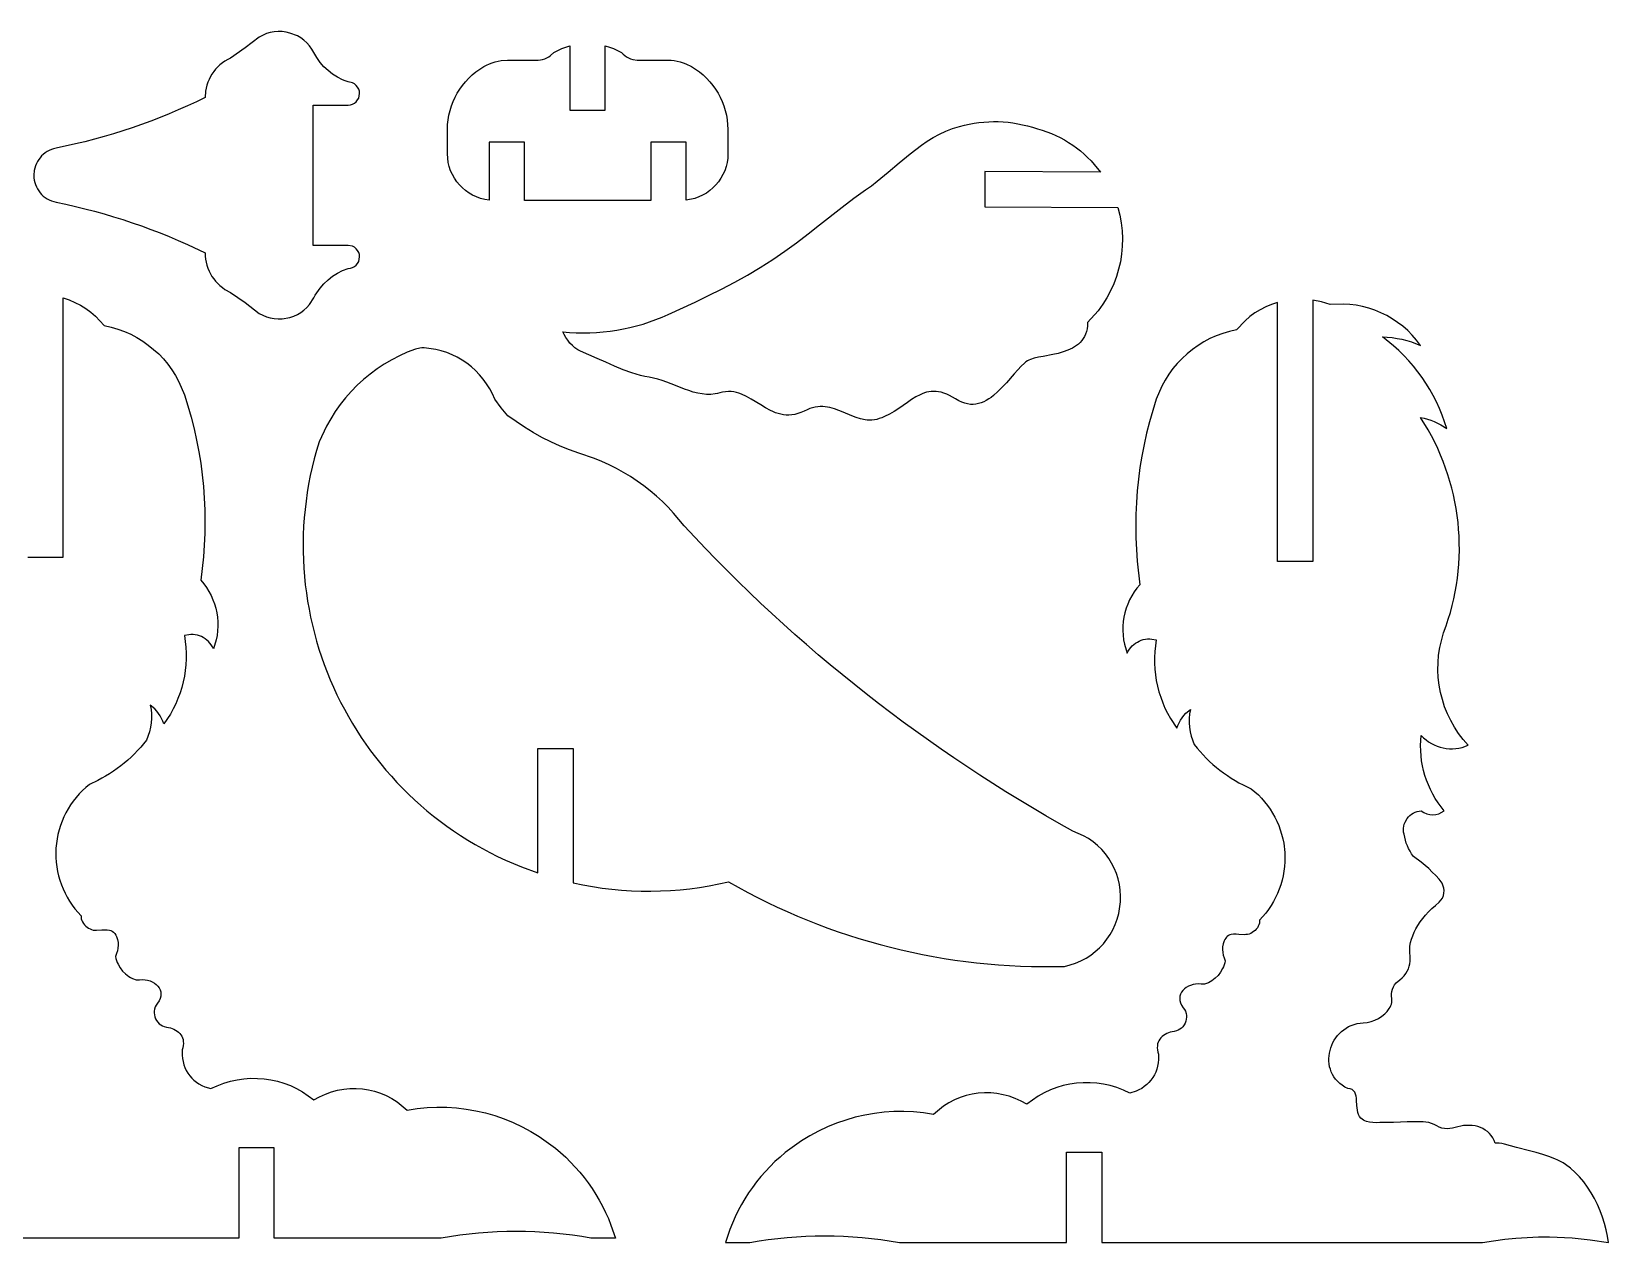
# Model space of a CAD drawing. Extents: x 0.5 to 25.5, y 0.5 to 14.1.
# Drawn here: x 15.93 to 24.37, y 7.61 to 14.1 of the extents above; entities that cross this region are included whole.
import ezdxf

# ---------------------------------------------------------------- set-up
doc = ezdxf.new("R2010")
doc.units = 0

msp = doc.modelspace()

# ---------------------------------------------------------------- linework, layer by layer
for points in [[(16.8569, 12.9114), (16.8573, 12.8944), (16.859, 12.8777), (16.8619, 12.8612), (16.8659, 12.8452), (16.8711, 12.8295), (16.8774, 12.8143), (16.8847, 12.7996), (16.893, 12.7855), (16.9024, 12.7721), (16.9126, 12.7593), (16.9238, 12.7473), (16.9359, 12.736), (16.9488, 12.7257), (16.9626, 12.7162), (16.9923, 12.7002), (17.0316, 12.6731), (17.0704, 12.6452), (17.1464, 12.5874), (17.1654, 12.5774), (17.1852, 12.5693), (17.2055, 12.5634), (17.2263, 12.5596), (17.2474, 12.5579), (17.2686, 12.5584), (17.3107, 12.5658), (17.331, 12.5728), (17.3503, 12.5817), (17.3686, 12.5925), (17.3856, 12.605), (17.4012, 12.6193), (17.4154, 12.635), (17.4388, 12.6708), (17.4463, 12.6845), (17.4544, 12.6978), (17.4724, 12.7229), (17.4926, 12.7461), (17.5149, 12.7672), (17.5392, 12.7861), (17.5651, 12.8026), (17.5927, 12.8166), (17.6217, 12.828), (17.6342, 12.8292), (17.6458, 12.8329), (17.6564, 12.8386), (17.6656, 12.8461), (17.6731, 12.8553), (17.6788, 12.8659), (17.6837, 12.89), (17.6825, 12.9025), (17.6788, 12.9141), (17.6731, 12.9247), (17.6656, 12.9338), (17.6564, 12.9414), (17.6458, 12.9471), (17.6217, 12.952), (17.4349, 12.952), (17.4349, 13.7032), (17.6217, 13.7032), (17.6342, 13.7045), (17.6458, 13.7081), (17.6564, 13.7138), (17.6656, 13.7214), (17.6731, 13.7306), (17.6788, 13.7411), (17.6837, 13.7652), (17.6825, 13.7777), (17.6788, 13.7894), (17.6731, 13.7999), (17.6656, 13.8091), (17.6564, 13.8166), (17.6458, 13.8224), (17.6217, 13.8272), (17.607, 13.8326), (17.5927, 13.8386), (17.5651, 13.8526), (17.5392, 13.8691), (17.5149, 13.888), (17.4926, 13.9091), (17.4724, 13.9323), (17.4544, 13.9575), (17.4388, 13.9844), (17.428, 14.003), (17.4154, 14.0202), (17.4012, 14.036), (17.3856, 14.0502), (17.3686, 14.0627), (17.3503, 14.0735), (17.3107, 14.0894), (17.2897, 14.0942), (17.2686, 14.0968), (17.2474, 14.0973), (17.2263, 14.0956), (17.2055, 14.0918), (17.1852, 14.0859), (17.1464, 14.0678), (17.1087, 14.0385), (17.0704, 14.01), (16.9923, 13.955), (16.9771, 13.9475), (16.9626, 13.939), (16.9488, 13.9296), (16.9359, 13.9192), (16.9238, 13.908), (16.9126, 13.8959), (16.9024, 13.8831), (16.893, 13.8697), (16.8847, 13.8556), (16.8774, 13.8409), (16.8711, 13.8257), (16.8659, 13.81), (16.8619, 13.794), (16.859, 13.7775), (16.8569, 13.7438), (16.8092, 13.7208), (16.7611, 13.6986), (16.7127, 13.6771), (16.664, 13.6565), (16.615, 13.6367), (16.5656, 13.6176), (16.516, 13.5994), (16.466, 13.582), (16.4158, 13.5654), (16.3654, 13.5497), (16.3146, 13.5347), (16.2636, 13.5206), (16.2124, 13.5073), (16.161, 13.4949), (16.0574, 13.4725), (16.0447, 13.4694), (16.0325, 13.4652), (16.0208, 13.4601), (16.0097, 13.454), (15.9992, 13.447), (15.9894, 13.4392), (15.9804, 13.4306), (15.9721, 13.4213), (15.9646, 13.4114), (15.9579, 13.4008), (15.9522, 13.3897), (15.9474, 13.378), (15.9436, 13.366), (15.9408, 13.3535), (15.9385, 13.3276), (15.9391, 13.3145), (15.9408, 13.3017), (15.9436, 13.2892), (15.9474, 13.2772), (15.9522, 13.2655), (15.9579, 13.2544), (15.9646, 13.2438), (15.9721, 13.2339), (15.9804, 13.2246), (15.9894, 13.216), (15.9992, 13.2082), (16.0097, 13.2012), (16.0208, 13.1951), (16.0325, 13.19), (16.0574, 13.1827), (16.1093, 13.1719), (16.161, 13.1603), (16.2124, 13.1479), (16.2636, 13.1346), (16.3146, 13.1205), (16.3654, 13.1055), (16.4158, 13.0898), (16.466, 13.0732), (16.516, 13.0558), (16.5656, 13.0376), (16.615, 13.0185), (16.664, 12.9987), (16.7127, 12.9781), (16.7611, 12.9566), (16.8569, 12.9114)], [(18.8109, 13.6764), (19.0002, 13.6764), (19.0002, 14.0211), (19.0227, 14.0142), (19.0447, 14.0058), (19.0868, 13.9849), (19.0953, 13.9762), (19.1045, 13.9684), (19.1143, 13.9616), (19.1248, 13.9559), (19.1358, 13.9512), (19.1472, 13.9476), (19.171, 13.9438), (19.3358, 13.9438), (19.3524, 13.9432), (19.3688, 13.9416), (19.3851, 13.9389), (19.4011, 13.9351), (19.4169, 13.9303), (19.4323, 13.9245), (19.4619, 13.9097), (19.4838, 13.896), (19.5046, 13.8809), (19.5243, 13.8646), (19.5428, 13.8472), (19.56, 13.8286), (19.576, 13.8091), (19.5907, 13.7886), (19.604, 13.7672), (19.6159, 13.7451), (19.6264, 13.7222), (19.6354, 13.6986), (19.6428, 13.6744), (19.6488, 13.6497), (19.6531, 13.6245), (19.6568, 13.5731), (19.6568, 13.443), (19.6557, 13.4192), (19.6524, 13.3961), (19.647, 13.3736), (19.6397, 13.3519), (19.6305, 13.3312), (19.6195, 13.3115), (19.6069, 13.2929), (19.5926, 13.2755), (19.5768, 13.2595), (19.5597, 13.2449), (19.5413, 13.2319), (19.5216, 13.2206), (19.5009, 13.211), (19.4791, 13.2033), (19.4329, 13.194), (19.4329, 13.5051), (19.2436, 13.5051), (19.2436, 13.1925), (18.5675, 13.1925), (18.5675, 13.5051), (18.3782, 13.5051), (18.3782, 13.194), (18.3547, 13.1976), (18.332, 13.2033), (18.3103, 13.211), (18.2895, 13.2206), (18.2699, 13.2319), (18.2514, 13.2449), (18.2343, 13.2595), (18.2185, 13.2755), (18.2043, 13.2929), (18.1916, 13.3115), (18.1806, 13.3312), (18.1714, 13.3519), (18.1641, 13.3736), (18.1587, 13.3961), (18.1543, 13.443), (18.1543, 13.5731), (18.1554, 13.5989), (18.158, 13.6245), (18.1624, 13.6497), (18.1683, 13.6744), (18.1758, 13.6986), (18.1848, 13.7222), (18.1952, 13.7451), (18.2071, 13.7672), (18.2204, 13.7886), (18.2351, 13.8091), (18.2511, 13.8286), (18.2683, 13.8472), (18.2868, 13.8646), (18.3065, 13.8809), (18.3493, 13.9097), (18.3638, 13.9176), (18.3789, 13.9245), (18.3943, 13.9303), (18.41, 13.9351), (18.426, 13.9389), (18.4423, 13.9416), (18.4753, 13.9438), (18.6401, 13.9438), (18.6521, 13.9451), (18.6639, 13.9476), (18.6753, 13.9512), (18.6863, 13.9559), (18.6968, 13.9616), (18.7067, 13.9684), (18.7243, 13.9849), (18.745, 13.996), (18.7664, 14.0058), (18.8109, 14.0211), (18.8109, 13.6764)], [(21.6521, 13.3443), (21.0336, 13.3467), (21.0329, 13.1574), (21.7454, 13.1546), (21.756, 13.1133), (21.7636, 13.0717), (21.7684, 13.03), (21.7703, 12.9883), (21.7694, 12.9467), (21.7657, 12.9054), (21.7592, 12.8645), (21.75, 12.8242), (21.7382, 12.7846), (21.7237, 12.7458), (21.7067, 12.708), (21.687, 12.6714), (21.6649, 12.636), (21.6402, 12.602), (21.5836, 12.5387), (21.5829, 12.5214), (21.5808, 12.5053), (21.5775, 12.4904), (21.573, 12.4766), (21.5673, 12.4639), (21.5606, 12.4523), (21.5529, 12.4416), (21.5443, 12.4319), (21.5349, 12.423), (21.5248, 12.415), (21.5139, 12.4077), (21.5025, 12.4011), (21.4905, 12.3951), (21.4781, 12.3898), (21.4521, 12.3807), (21.4253, 12.3733), (21.3981, 12.3671), (21.3452, 12.357), (21.3206, 12.3521), (21.2982, 12.3468), (21.2784, 12.3405), (21.2697, 12.3369), (21.2618, 12.333), (21.2536, 12.3277), (21.2451, 12.3212), (21.2275, 12.3051), (21.2092, 12.2856), (21.1899, 12.2636), (21.1487, 12.2157), (21.1266, 12.1915), (21.1035, 12.1684), (21.0793, 12.1473), (21.0668, 12.1377), (21.054, 12.129), (21.041, 12.1212), (21.0276, 12.1144), (21.014, 12.1088), (21, 12.1045), (20.9858, 12.1015), (20.9712, 12.1001), (20.9563, 12.1002), (20.9411, 12.1021), (20.9256, 12.1058), (20.9098, 12.1114), (20.8936, 12.1191), (20.877, 12.1289), (20.8605, 12.1392), (20.8445, 12.1478), (20.829, 12.1549), (20.8141, 12.1605), (20.7997, 12.1647), (20.7857, 12.1675), (20.7721, 12.1691), (20.759, 12.1696), (20.7461, 12.1689), (20.7336, 12.1672), (20.7214, 12.1646), (20.7094, 12.1611), (20.6976, 12.1568), (20.686, 12.1518), (20.6632, 12.1399), (20.6407, 12.126), (20.6182, 12.1107), (20.5721, 12.0783), (20.548, 12.0625), (20.5228, 12.0477), (20.4962, 12.0346), (20.4823, 12.0288), (20.4679, 12.0236), (20.4545, 12.0198), (20.4415, 12.0172), (20.4286, 12.0157), (20.416, 12.0152), (20.4036, 12.0156), (20.3914, 12.017), (20.3675, 12.0218), (20.3441, 12.029), (20.321, 12.0378), (20.2749, 12.0578), (20.2516, 12.0674), (20.2278, 12.076), (20.2034, 12.0827), (20.1909, 12.0852), (20.1781, 12.0869), (20.1651, 12.0878), (20.1519, 12.0879), (20.1383, 12.0869), (20.1244, 12.0849), (20.1102, 12.0818), (20.0956, 12.0774), (20.0806, 12.0716), (20.0652, 12.0645), (20.0479, 12.0566), (20.0311, 12.0506), (20.0148, 12.0463), (19.999, 12.0436), (19.9836, 12.0425), (19.9686, 12.0428), (19.9539, 12.0444), (19.9396, 12.0471), (19.9256, 12.0509), (19.9118, 12.0556), (19.8983, 12.0612), (19.885, 12.0674), (19.8588, 12.0816), (19.8331, 12.0971), (19.782, 12.1288), (19.7561, 12.1431), (19.7296, 12.155), (19.7161, 12.1599), (19.7023, 12.1638), (19.6882, 12.1667), (19.6739, 12.1684), (19.6592, 12.1688), (19.6441, 12.1679), (19.6287, 12.1654), (19.6128, 12.1613), (19.6011, 12.1582), (19.5895, 12.1558), (19.5661, 12.1533), (19.5425, 12.1534), (19.5189, 12.1558), (19.4952, 12.1602), (19.4715, 12.1662), (19.4477, 12.1736), (19.4239, 12.182), (19.3764, 12.2004), (19.3291, 12.2189), (19.3055, 12.2274), (19.2821, 12.2349), (19.2588, 12.2411), (19.2357, 12.2457), (19.2124, 12.25), (19.1891, 12.2554), (19.1657, 12.2618), (19.1423, 12.2691), (19.0954, 12.2859), (19.0487, 12.305), (19.0024, 12.3253), (18.9566, 12.3461), (18.9117, 12.3663), (18.8677, 12.3852), (18.8524, 12.3929), (18.8377, 12.4031), (18.8238, 12.4152), (18.8108, 12.4288), (18.799, 12.4434), (18.7885, 12.4585), (18.7796, 12.4738), (18.7724, 12.4886), (18.8084, 12.4854), (18.8445, 12.4834), (18.8807, 12.4827), (18.917, 12.4832), (18.9532, 12.485), (18.9893, 12.488), (19.0253, 12.4921), (19.0611, 12.4975), (19.0968, 12.5041), (19.1322, 12.5118), (19.1673, 12.5206), (19.2021, 12.5306), (19.2365, 12.5418), (19.2704, 12.554), (19.3039, 12.5674), (19.3369, 12.5818), (19.4807, 12.6483), (19.5521, 12.6824), (19.6229, 12.7175), (19.6931, 12.7541), (19.7623, 12.7924), (19.8305, 12.8328), (19.8641, 12.8539), (19.8974, 12.8757), (19.9615, 12.9201), (20.0243, 12.9662), (20.086, 13.0135), (20.1472, 13.0615), (20.2695, 13.1572), (20.3314, 13.2038), (20.3944, 13.249), (20.4255, 13.2715), (20.456, 13.295), (20.5155, 13.3438), (20.574, 13.3937), (20.633, 13.4425), (20.663, 13.466), (20.6935, 13.4884), (20.7248, 13.5097), (20.7569, 13.5295), (20.7901, 13.5476), (20.8245, 13.5637), (20.8602, 13.5777), (20.8974, 13.5892), (20.9237, 13.5958), (20.9499, 13.6015), (20.976, 13.6061), (21.0019, 13.6098), (21.0279, 13.6125), (21.0538, 13.6142), (21.0796, 13.615), (21.1055, 13.6147), (21.1314, 13.6134), (21.1574, 13.6112), (21.1835, 13.6079), (21.2096, 13.6037), (21.2359, 13.5984), (21.2624, 13.5921), (21.289, 13.5848), (21.3158, 13.5765), (21.341, 13.5691), (21.3657, 13.5606), (21.39, 13.5511), (21.4138, 13.5406), (21.4371, 13.5291), (21.4599, 13.5167), (21.4821, 13.5033), (21.5038, 13.4891), (21.5248, 13.4739), (21.5451, 13.4579), (21.5648, 13.441), (21.5838, 13.4232), (21.6021, 13.4047), (21.6195, 13.3853), (21.6521, 13.3443)], [(22.8825, 12.6347), (22.86, 12.6426), (22.8372, 12.6494), (22.7906, 12.6591), (22.7906, 11.2589), (22.6013, 11.2589), (22.6013, 12.6464), (22.5693, 12.6357), (22.5383, 12.6226), (22.5085, 12.6073), (22.4799, 12.5897), (22.4528, 12.57), (22.4273, 12.5482), (22.3813, 12.499), (22.3444, 12.4907), (22.3083, 12.4801), (22.2733, 12.4672), (22.2394, 12.4521), (22.2067, 12.4349), (22.1753, 12.4157), (22.1452, 12.3945), (22.1166, 12.3714), (22.0896, 12.3465), (22.0642, 12.3199), (22.0406, 12.2916), (22.0188, 12.2618), (21.9989, 12.2305), (21.981, 12.1977), (21.9517, 12.1283), (21.9326, 12.0681), (21.9154, 12.0074), (21.9, 11.9463), (21.8863, 11.8849), (21.8745, 11.8231), (21.8645, 11.7611), (21.8562, 11.6989), (21.8498, 11.6364), (21.8452, 11.5738), (21.8424, 11.511), (21.8415, 11.4482), (21.8424, 11.3853), (21.8451, 11.3224), (21.8496, 11.2596), (21.8642, 11.1342), (21.848, 11.1151), (21.8334, 11.095), (21.8202, 11.0742), (21.8086, 11.0525), (21.7986, 11.0303), (21.7902, 11.0075), (21.7834, 10.9842), (21.7782, 10.9605), (21.7746, 10.9365), (21.7726, 10.9123), (21.7724, 10.8879), (21.7738, 10.8636), (21.7769, 10.8392), (21.7817, 10.815), (21.7965, 10.7674), (21.8019, 10.7782), (21.8081, 10.7884), (21.8152, 10.7977), (21.8231, 10.8063), (21.8316, 10.8141), (21.8407, 10.8211), (21.8504, 10.8271), (21.8606, 10.8323), (21.8712, 10.8366), (21.8822, 10.8399), (21.8934, 10.8422), (21.9049, 10.8435), (21.9165, 10.8438), (21.9282, 10.843), (21.9517, 10.838), (21.947, 10.8068), (21.9439, 10.7756), (21.9424, 10.7443), (21.9424, 10.7132), (21.9441, 10.6821), (21.9473, 10.6513), (21.952, 10.6207), (21.9583, 10.5903), (21.9661, 10.5603), (21.9753, 10.5308), (21.9861, 10.5017), (21.9983, 10.4731), (22.012, 10.4451), (22.0271, 10.4177), (22.0617, 10.3652), (22.0671, 10.3801), (22.0736, 10.3945), (22.0813, 10.4083), (22.09, 10.4215), (22.0997, 10.4338), (22.1104, 10.4454), (22.1345, 10.466), (22.1305, 10.4422), (22.1283, 10.4182), (22.1281, 10.3941), (22.1297, 10.3702), (22.1332, 10.3465), (22.1385, 10.3231), (22.1547, 10.2776), (22.1701, 10.2585), (22.186, 10.2399), (22.2025, 10.2218), (22.2196, 10.2043), (22.2372, 10.1874), (22.2552, 10.171), (22.2738, 10.1552), (22.2929, 10.1401), (22.3124, 10.1255), (22.3324, 10.1115), (22.3528, 10.0981), (22.3736, 10.0854), (22.3948, 10.0733), (22.4165, 10.0619), (22.4609, 10.0411), (22.4802, 10.025), (22.4985, 10.0079), (22.5159, 9.99), (22.5322, 9.9713), (22.5475, 9.9518), (22.5617, 9.9316), (22.5748, 9.9106), (22.5868, 9.8891), (22.5977, 9.8669), (22.6074, 9.8442), (22.616, 9.821), (22.6233, 9.7973), (22.6293, 9.7732), (22.6342, 9.7487), (22.6399, 9.6989), (22.6408, 9.6737), (22.6404, 9.6487), (22.6386, 9.6238), (22.6356, 9.5991), (22.6313, 9.5747), (22.6257, 9.5506), (22.6189, 9.5269), (22.6109, 9.5036), (22.6016, 9.4807), (22.5912, 9.4583), (22.5796, 9.4364), (22.5669, 9.4152), (22.553, 9.3945), (22.538, 9.3746), (22.5047, 9.337), (22.5053, 9.3288), (22.5043, 9.3204), (22.5018, 9.3122), (22.498, 9.3041), (22.4931, 9.2963), (22.4872, 9.289), (22.4806, 9.2822), (22.4733, 9.2761), (22.4655, 9.2707), (22.4574, 9.2663), (22.4493, 9.2629), (22.4411, 9.2606), (22.4321, 9.2595), (22.4226, 9.2592), (22.3943, 9.261), (22.3802, 9.2619), (22.366, 9.2619), (22.3523, 9.2601), (22.3457, 9.2582), (22.3394, 9.2553), (22.3321, 9.2501), (22.328, 9.2459), (22.3246, 9.2412), (22.3195, 9.2334), (22.3153, 9.2255), (22.3093, 9.21), (22.3063, 9.1946), (22.3059, 9.1794), (22.3075, 9.1643), (22.3109, 9.1494), (22.3155, 9.1345), (22.321, 9.1198), (22.3186, 9.1087), (22.3155, 9.098), (22.3117, 9.0876), (22.3072, 9.0775), (22.2964, 9.0584), (22.2831, 9.0411), (22.2676, 9.0257), (22.2501, 9.0125), (22.2406, 9.0068), (22.2308, 9.0017), (22.2099, 8.9935), (22.1918, 8.9947), (22.177, 8.9953), (22.1627, 8.9944), (22.1489, 8.9919), (22.1358, 8.9879), (22.1236, 8.9826), (22.1124, 8.9762), (22.1025, 8.9686), (22.094, 8.96), (22.087, 8.9505), (22.0818, 8.9402), (22.0785, 8.9293), (22.0773, 8.9177), (22.0783, 8.9058), (22.0817, 8.8935), (22.0877, 8.8809), (22.0964, 8.8682), (22.1028, 8.859), (22.1078, 8.8491), (22.1117, 8.837), (22.1133, 8.8268), (22.1136, 8.8165), (22.1125, 8.8062), (22.1102, 8.7962), (22.1062, 8.7856), (22.1009, 8.7757), (22.0942, 8.7665), (22.0864, 8.7585), (22.0785, 8.7523), (22.0698, 8.7472), (22.0604, 8.7434), (22.0477, 8.7405), (22.0371, 8.7387), (22.0268, 8.7362), (22.0169, 8.733), (22.0075, 8.7291), (21.9986, 8.7246), (21.9904, 8.7193), (21.9829, 8.7134), (21.9762, 8.7068), (21.9704, 8.6995), (21.9655, 8.6915), (21.9617, 8.6829), (21.959, 8.6737), (21.9575, 8.6637), (21.9573, 8.6531), (21.9584, 8.6419), (21.9609, 8.63), (21.963, 8.6193), (21.9633, 8.6074), (21.9635, 8.5898), (21.962, 8.5725), (21.959, 8.5556), (21.9546, 8.5392), (21.9487, 8.5235), (21.9415, 8.5083), (21.9331, 8.4939), (21.9234, 8.4804), (21.9125, 8.4677), (21.9006, 8.456), (21.8876, 8.4454), (21.8737, 8.4359), (21.8589, 8.4276), (21.8432, 8.4207), (21.8097, 8.411), (21.7756, 8.4269), (21.7408, 8.4401), (21.7054, 8.4507), (21.6695, 8.4585), (21.6334, 8.4637), (21.5971, 8.4663), (21.5608, 8.4662), (21.5246, 8.4636), (21.4887, 8.4583), (21.4533, 8.4505), (21.4184, 8.4402), (21.3842, 8.4273), (21.3509, 8.4119), (21.3186, 8.3939), (21.2577, 8.3506), (21.2272, 8.3677), (21.1959, 8.382), (21.1638, 8.3934), (21.1312, 8.4021), (21.0981, 8.408), (21.0648, 8.4112), (21.0315, 8.4117), (20.9983, 8.4094), (20.9654, 8.4045), (20.9329, 8.3969), (20.9011, 8.3866), (20.8701, 8.3737), (20.8401, 8.3582), (20.8112, 8.3402), (20.7576, 8.2963), (20.7048, 8.3043), (20.6518, 8.3095), (20.5989, 8.3118), (20.5462, 8.3112), (20.4936, 8.3078), (20.4415, 8.3016), (20.3898, 8.2926), (20.3387, 8.2809), (20.2884, 8.2665), (20.2388, 8.2494), (20.1901, 8.2296), (20.1425, 8.2072), (20.096, 8.1823), (20.0508, 8.1547), (19.9645, 8.0921), (19.9363, 8.0682), (19.9091, 8.0434), (19.8829, 8.0176), (19.8576, 7.9909), (19.8335, 7.9633), (19.8104, 7.9349), (19.7884, 7.9056), (19.7675, 7.8755), (19.7478, 7.8447), (19.7292, 7.8132), (19.7118, 7.781), (19.6956, 7.7481), (19.6806, 7.7145), (19.6669, 7.6804), (19.6432, 7.6105), (19.7736, 7.6105), (19.8235, 7.6189), (19.8734, 7.6262), (19.9235, 7.6323), (19.9737, 7.6374), (20.0239, 7.6413), (20.0742, 7.6441), (20.1246, 7.6458), (20.1749, 7.6463), (20.2253, 7.6458), (20.2756, 7.6441), (20.326, 7.6413), (20.3762, 7.6374), (20.4264, 7.6323), (20.4765, 7.6262), (20.5763, 7.6105), (21.47, 7.6105), (21.47, 8.0943), (21.6593, 8.0943), (21.6593, 7.6105), (23.6993, 7.6105), (23.7588, 7.6201), (23.8186, 7.6278), (23.8785, 7.6337), (23.9385, 7.6377), (23.9987, 7.6398), (24.0589, 7.64), (24.1792, 7.6349), (24.2282, 7.6307), (24.277, 7.6252), (24.3741, 7.6105), (24.3688, 7.6443), (24.3617, 7.6785), (24.3527, 7.7127), (24.3419, 7.7468), (24.3294, 7.7805), (24.3151, 7.8135), (24.2992, 7.8458), (24.2817, 7.8769), (24.2626, 7.9067), (24.2419, 7.9349), (24.2197, 7.9613), (24.196, 7.9857), (24.1709, 8.0079), (24.1444, 8.0275), (24.1307, 8.0363), (24.1166, 8.0444), (24.1021, 8.0518), (24.0874, 8.0584), (24.0553, 8.0707), (24.0217, 8.0819), (23.987, 8.0922), (23.9518, 8.1018), (23.882, 8.1196), (23.8167, 8.1371), (23.803, 8.14), (23.7891, 8.1417), (23.7679, 8.1426), (23.7622, 8.1575), (23.755, 8.1711), (23.7464, 8.1835), (23.7367, 8.1946), (23.7258, 8.2044), (23.714, 8.2129), (23.7013, 8.2202), (23.6879, 8.2263), (23.6738, 8.231), (23.6593, 8.2346), (23.6443, 8.2368), (23.6291, 8.2379), (23.6137, 8.2377), (23.5983, 8.2363), (23.583, 8.2336), (23.5678, 8.2297), (23.5535, 8.2258), (23.5389, 8.2225), (23.5242, 8.2203), (23.5097, 8.2195), (23.4953, 8.2202), (23.4813, 8.2227), (23.4678, 8.2274), (23.455, 8.2345), (23.441, 8.2425), (23.4265, 8.2484), (23.4116, 8.2524), (23.3964, 8.2549), (23.3809, 8.2563), (23.3652, 8.2569), (23.3334, 8.2571), (23.2963, 8.2564), (23.2592, 8.2547), (23.2223, 8.2531), (23.1859, 8.2529), (23.1496, 8.2523), (23.1309, 8.252), (23.1124, 8.2525), (23.0945, 8.2546), (23.0774, 8.2588), (23.0692, 8.2619), (23.0615, 8.2658), (23.0541, 8.2706), (23.0472, 8.2763), (23.0402, 8.2851), (23.035, 8.2953), (23.0314, 8.3066), (23.029, 8.3188), (23.0264, 8.3447), (23.0248, 8.3708), (23.0236, 8.3833), (23.0217, 8.395), (23.0189, 8.4057), (23.0147, 8.4152), (23.0088, 8.423), (23.0011, 8.4291), (22.9963, 8.4313), (22.991, 8.433), (22.9784, 8.4346), (22.9623, 8.443), (22.9477, 8.4524), (22.9346, 8.4626), (22.9228, 8.4737), (22.9124, 8.4854), (22.9034, 8.4978), (22.8957, 8.5108), (22.8894, 8.5242), (22.8843, 8.538), (22.8805, 8.5522), (22.8779, 8.5666), (22.8765, 8.5812), (22.8763, 8.5959), (22.8772, 8.6106), (22.8793, 8.6252), (22.8824, 8.6397), (22.8867, 8.6539), (22.8919, 8.6678), (22.8982, 8.6814), (22.9055, 8.6945), (22.9138, 8.7071), (22.923, 8.719), (22.9331, 8.7302), (22.9441, 8.7407), (22.956, 8.7503), (22.9687, 8.759), (22.9822, 8.7667), (22.9965, 8.7732), (23.0115, 8.7786), (23.0273, 8.7828), (23.0438, 8.7856), (23.0609, 8.7871), (23.0821, 8.7893), (23.1029, 8.7942), (23.123, 8.8014), (23.1421, 8.8107), (23.1597, 8.8219), (23.1755, 8.8345), (23.1891, 8.8485), (23.2002, 8.8635), (23.2046, 8.8713), (23.2083, 8.8792), (23.2111, 8.8873), (23.2131, 8.8954), (23.2142, 8.9036), (23.2143, 8.9118), (23.2133, 8.92), (23.2114, 8.9282), (23.2115, 8.9415), (23.2133, 8.9545), (23.2168, 8.9671), (23.2219, 8.9791), (23.2285, 8.9903), (23.2365, 9.0006), (23.2566, 9.0178), (23.2687, 9.0278), (23.2794, 9.0389), (23.2886, 9.0508), (23.2962, 9.0633), (23.3024, 9.0764), (23.3071, 9.0898), (23.3103, 9.1034), (23.3121, 9.117), (23.3124, 9.1305), (23.3112, 9.1436), (23.3094, 9.1618), (23.3093, 9.18), (23.3109, 9.1984), (23.3142, 9.2168), (23.319, 9.2353), (23.3254, 9.2538), (23.3334, 9.2723), (23.3428, 9.2907), (23.3537, 9.3091), (23.3659, 9.3273), (23.3796, 9.3455), (23.3946, 9.3634), (23.4109, 9.3812), (23.4285, 9.3988), (23.4473, 9.4162), (23.4672, 9.4333), (23.4768, 9.4438), (23.4843, 9.4556), (23.4897, 9.4683), (23.4929, 9.4816), (23.4939, 9.4952), (23.4926, 9.5089), (23.4832, 9.5354), (23.4663, 9.5558), (23.4487, 9.5755), (23.4304, 9.5945), (23.4114, 9.6129), (23.3917, 9.6305), (23.3714, 9.6474), (23.3289, 9.6789), (23.3196, 9.6922), (23.3111, 9.706), (23.3035, 9.7203), (23.2968, 9.7349), (23.2909, 9.75), (23.286, 9.7654), (23.2789, 9.797), (23.2767, 9.808), (23.2758, 9.8192), (23.2761, 9.8302), (23.2776, 9.8412), (23.2803, 9.8519), (23.2842, 9.8623), (23.2953, 9.8817), (23.3025, 9.8904), (23.3105, 9.8982), (23.3192, 9.905), (23.3287, 9.9107), (23.3387, 9.9154), (23.3491, 9.919), (23.3712, 9.9227), (23.3854, 9.9136), (23.4007, 9.907), (23.4165, 9.9031), (23.4328, 9.9018), (23.449, 9.9031), (23.4649, 9.907), (23.4943, 9.9227), (23.4771, 9.9441), (23.461, 9.9662), (23.4462, 9.9891), (23.4326, 10.0126), (23.4203, 10.0367), (23.4092, 10.0613), (23.3994, 10.0865), (23.3909, 10.1121), (23.3837, 10.1381), (23.3778, 10.1644), (23.3733, 10.1911), (23.3701, 10.218), (23.3683, 10.245), (23.3679, 10.2723), (23.3712, 10.327), (23.3836, 10.3143), (23.3968, 10.3029), (23.4107, 10.2926), (23.4253, 10.2836), (23.4405, 10.2757), (23.4561, 10.2691), (23.4722, 10.2637), (23.4886, 10.2596), (23.5053, 10.2567), (23.5222, 10.2552), (23.5392, 10.2549), (23.5563, 10.256), (23.5733, 10.2584), (23.5902, 10.2622), (23.6233, 10.2739), (23.5961, 10.305), (23.5713, 10.3376), (23.5489, 10.3716), (23.529, 10.4068), (23.5115, 10.4431), (23.4966, 10.4804), (23.4842, 10.5185), (23.4743, 10.5573), (23.467, 10.5967), (23.4624, 10.6365), (23.4604, 10.6766), (23.461, 10.7169), (23.4644, 10.7572), (23.4705, 10.7974), (23.4911, 10.877), (23.5042, 10.9129), (23.5162, 10.949), (23.5271, 10.9854), (23.5369, 11.022), (23.5456, 11.0588), (23.5531, 11.0957), (23.5596, 11.1327), (23.5649, 11.1699), (23.5691, 11.2071), (23.5723, 11.2444), (23.5743, 11.2817), (23.5753, 11.319), (23.5751, 11.3563), (23.5739, 11.3936), (23.5715, 11.4308), (23.5681, 11.4679), (23.5636, 11.5049), (23.558, 11.5417), (23.5514, 11.5784), (23.5437, 11.6149), (23.5348, 11.6511), (23.525, 11.6872), (23.514, 11.723), (23.502, 11.7585), (23.489, 11.7936), (23.4748, 11.8285), (23.4596, 11.863), (23.4434, 11.8971), (23.4261, 11.9308), (23.4078, 11.964), (23.368, 12.0292), (23.3868, 12.0254), (23.4053, 12.0206), (23.4234, 12.0147), (23.4412, 12.0078), (23.4585, 11.9998), (23.4754, 11.9909), (23.5075, 11.9701), (23.4958, 12.0068), (23.4828, 12.0429), (23.4683, 12.0783), (23.4524, 12.1131), (23.4351, 12.1471), (23.4165, 12.1804), (23.3966, 12.2128), (23.3754, 12.2444), (23.353, 12.2752), (23.3293, 12.305), (23.3044, 12.3339), (23.2783, 12.3617), (23.2511, 12.3886), (23.2227, 12.4143), (23.1628, 12.4625), (23.1893, 12.4608), (23.2156, 12.4579), (23.2417, 12.4538), (23.2676, 12.4485), (23.2932, 12.442), (23.3185, 12.4343), (23.368, 12.4154), (23.3465, 12.4438), (23.3233, 12.4704), (23.2985, 12.4953), (23.2723, 12.5183), (23.2448, 12.5394), (23.216, 12.5586), (23.186, 12.5759), (23.1551, 12.5911), (23.1231, 12.6043), (23.0904, 12.6154), (23.0569, 12.6243), (23.0229, 12.631), (22.9883, 12.6354), (22.9533, 12.6375), (22.8825, 12.6347)], [(18.8281, 10.2575), (18.8281, 9.5372), (18.8796, 9.5264), (18.9313, 9.5171), (18.9832, 9.5093), (19.0352, 9.503), (19.0874, 9.4982), (19.1396, 9.4948), (19.1919, 9.4929), (19.2442, 9.4925), (19.2965, 9.4936), (19.3488, 9.4962), (19.401, 9.5002), (19.4531, 9.5057), (19.505, 9.5127), (19.5568, 9.5212), (19.6598, 9.5425), (19.7113, 9.5136), (19.7632, 9.4855), (19.8155, 9.4584), (19.8682, 9.4322), (19.9214, 9.4069), (19.9749, 9.3826), (20.0288, 9.3592), (20.083, 9.3368), (20.1376, 9.3153), (20.1925, 9.2947), (20.2477, 9.2751), (20.3033, 9.2565), (20.3591, 9.2388), (20.4153, 9.2221), (20.4717, 9.2064), (20.5283, 9.1916), (20.5852, 9.1778), (20.6424, 9.1649), (20.6997, 9.1531), (20.7573, 9.1422), (20.815, 9.1323), (20.8729, 9.1234), (20.931, 9.1155), (20.9893, 9.1086), (21.0477, 9.1027), (21.1062, 9.0977), (21.1649, 9.0938), (21.2237, 9.0909), (21.2825, 9.089), (21.3414, 9.0881), (21.4595, 9.0894), (21.4902, 9.097), (21.5198, 9.107), (21.5482, 9.1193), (21.5753, 9.1337), (21.6009, 9.1503), (21.625, 9.1687), (21.6475, 9.189), (21.6683, 9.211), (21.6872, 9.2346), (21.7042, 9.2596), (21.7192, 9.2861), (21.732, 9.3137), (21.7426, 9.3425), (21.7509, 9.3723), (21.76, 9.4345), (21.7607, 9.4662), (21.7587, 9.4974), (21.7542, 9.528), (21.7473, 9.5578), (21.738, 9.5869), (21.7265, 9.615), (21.7127, 9.642), (21.6969, 9.6677), (21.679, 9.6921), (21.6592, 9.7151), (21.6376, 9.7364), (21.6142, 9.756), (21.5892, 9.7737), (21.5625, 9.7894), (21.5049, 9.8144), (21.4323, 9.8552), (21.3601, 9.8966), (21.2884, 9.9388), (21.2171, 9.9816), (21.1463, 10.0252), (21.0759, 10.0694), (21.006, 10.1143), (20.9365, 10.1599), (20.8675, 10.2062), (20.799, 10.2532), (20.731, 10.3008), (20.6635, 10.3491), (20.5964, 10.3981), (20.5299, 10.4477), (20.4638, 10.498), (20.3983, 10.5489), (20.3332, 10.6005), (20.2687, 10.6527), (20.2047, 10.7056), (20.1412, 10.7591), (20.0782, 10.8132), (20.0158, 10.868), (19.9539, 10.9234), (19.8926, 10.9794), (19.8318, 11.036), (19.7715, 11.0932), (19.7118, 11.1511), (19.6527, 11.2095), (19.5941, 11.2686), (19.5361, 11.3283), (19.4219, 11.4494), (19.3947, 11.4837), (19.3662, 11.5168), (19.3365, 11.5487), (19.3056, 11.5794), (19.2736, 11.6088), (19.2405, 11.6368), (19.2064, 11.6636), (19.1712, 11.689), (19.1351, 11.7129), (19.0981, 11.7355), (19.0602, 11.7566), (19.0214, 11.7763), (18.9819, 11.7944), (18.9416, 11.811), (18.8589, 11.8395), (18.8078, 11.8572), (18.7576, 11.877), (18.7084, 11.899), (18.6601, 11.923), (18.613, 11.9491), (18.567, 11.9772), (18.4787, 12.0394), (18.4598, 12.0604), (18.4417, 12.0821), (18.4077, 12.1274), (18.3951, 12.1563), (18.3806, 12.184), (18.3643, 12.2104), (18.3462, 12.2354), (18.3266, 12.2589), (18.3053, 12.2809), (18.2827, 12.3014), (18.2587, 12.3201), (18.2334, 12.3372), (18.2069, 12.3524), (18.1794, 12.3658), (18.151, 12.3773), (18.1216, 12.3867), (18.0915, 12.3941), (18.0293, 12.4023), (18.0174, 12.4022), (18.0057, 12.4012), (17.9826, 12.396), (17.9391, 12.379), (17.8968, 12.3599), (17.8557, 12.3386), (17.816, 12.3152), (17.7776, 12.2898), (17.7407, 12.2626), (17.7054, 12.2334), (17.6716, 12.2025), (17.6394, 12.1699), (17.609, 12.1356), (17.5804, 12.0997), (17.5537, 12.0623), (17.5289, 12.0234), (17.5061, 11.9832), (17.4668, 11.8988), (17.4533, 11.8537), (17.4409, 11.8086), (17.4297, 11.7634), (17.4197, 11.7182), (17.4109, 11.6729), (17.4033, 11.6276), (17.3967, 11.5824), (17.3914, 11.5371), (17.3871, 11.492), (17.384, 11.4468), (17.382, 11.4018), (17.3811, 11.3568), (17.3813, 11.312), (17.3826, 11.2673), (17.385, 11.2228), (17.3884, 11.1784), (17.393, 11.1342), (17.3985, 11.0902), (17.4051, 11.0464), (17.4128, 11.0029), (17.4214, 10.9596), (17.4311, 10.9166), (17.4418, 10.8739), (17.4535, 10.8315), (17.4662, 10.7894), (17.4799, 10.7477), (17.4945, 10.7063), (17.5101, 10.6653), (17.5267, 10.6247), (17.5442, 10.5846), (17.5626, 10.5448), (17.582, 10.5055), (17.6023, 10.4667), (17.6235, 10.4283), (17.6456, 10.3905), (17.6686, 10.3531), (17.6925, 10.3164), (17.7172, 10.2801), (17.7429, 10.2445), (17.7693, 10.2094), (17.7967, 10.1749), (17.8248, 10.1411), (17.8538, 10.1079), (17.8836, 10.0753), (17.9143, 10.0435), (17.9457, 10.0123), (17.9779, 9.9818), (18.011, 9.9521), (18.0447, 9.9231), (18.0793, 9.8949), (18.1146, 9.8675), (18.1507, 9.8409), (18.1875, 9.8151), (18.225, 9.7901), (18.2633, 9.766), (18.3023, 9.7428), (18.342, 9.7204), (18.3823, 9.6989), (18.4234, 9.6784), (18.4652, 9.6588), (18.5076, 9.6402), (18.5507, 9.6226), (18.6388, 9.5903), (18.6388, 10.2575), (18.8281, 10.2575)]]:
    msp.add_lwpolyline(points, close=True)
msp.add_lwpolyline([(15.9064, 11.2824), (16.0957, 11.2824), (16.0957, 12.6699), (16.1277, 12.6592), (16.1587, 12.6461), (16.1886, 12.6307), (16.2171, 12.6132), (16.2442, 12.5935), (16.2697, 12.5717), (16.3157, 12.5224), (16.3527, 12.5142), (16.3887, 12.5036), (16.4237, 12.4907), (16.4576, 12.4756), (16.4903, 12.4584), (16.5217, 12.4392), (16.5518, 12.418), (16.5804, 12.3949), (16.6074, 12.37), (16.6328, 12.3434), (16.6564, 12.3151), (16.6782, 12.2853), (16.6981, 12.2539), (16.716, 12.2212), (16.7453, 12.1518), (16.7644, 12.0915), (16.7816, 12.0309), (16.7971, 11.9698), (16.8107, 11.9084), (16.8225, 11.8466), (16.8326, 11.7846), (16.8408, 11.7223), (16.8472, 11.6599), (16.8518, 11.5972), (16.8546, 11.5345), (16.8555, 11.4717), (16.8547, 11.4088), (16.852, 11.3459), (16.8474, 11.2831), (16.8328, 11.1577), (16.849, 11.1386), (16.8637, 11.1185), (16.8768, 11.0976), (16.8884, 11.076), (16.8984, 11.0538), (16.9068, 11.0309), (16.9136, 11.0076), (16.9189, 10.9839), (16.9225, 10.9599), (16.9244, 10.9357), (16.9247, 10.9114), (16.9233, 10.887), (16.9202, 10.8627), (16.9154, 10.8385), (16.9005, 10.7909), (16.8952, 10.8017), (16.8889, 10.8118), (16.8818, 10.8212), (16.874, 10.8298), (16.8654, 10.8376), (16.8563, 10.8445), (16.8466, 10.8506), (16.8364, 10.8558), (16.8258, 10.8601), (16.8149, 10.8634), (16.8036, 10.8657), (16.7921, 10.867), (16.7805, 10.8672), (16.7688, 10.8664), (16.7453, 10.8614), (16.7501, 10.8303), (16.7531, 10.799), (16.7547, 10.7678), (16.7546, 10.7367), (16.7529, 10.7056), (16.7497, 10.6748), (16.745, 10.6441), (16.7387, 10.6138), (16.731, 10.5838), (16.7217, 10.5542), (16.7109, 10.5251), (16.6987, 10.4966), (16.685, 10.4686), (16.6699, 10.4412), (16.6354, 10.3887), (16.6299, 10.4036), (16.6234, 10.418), (16.6157, 10.4318), (16.607, 10.4449), (16.5973, 10.4573), (16.5866, 10.4689), (16.5625, 10.4895), (16.5666, 10.4656), (16.5687, 10.4416), (16.5689, 10.4176), (16.5673, 10.3937), (16.5638, 10.37), (16.5585, 10.3465), (16.5424, 10.3011), (16.527, 10.2819), (16.511, 10.2634), (16.4945, 10.2453), (16.4774, 10.2278), (16.4599, 10.2109), (16.4418, 10.1945), (16.4232, 10.1787), (16.4042, 10.1635), (16.3846, 10.1489), (16.3647, 10.1349), (16.3443, 10.1216), (16.3234, 10.1089), (16.3022, 10.0968), (16.2806, 10.0854), (16.2362, 10.0646), (16.2168, 10.0485), (16.1985, 10.0314), (16.1811, 10.0135), (16.1648, 9.9948), (16.1495, 9.9753), (16.1353, 9.955), (16.1222, 9.9341), (16.1102, 9.9125), (16.0993, 9.8904), (16.0896, 9.8676), (16.0811, 9.8444), (16.0738, 9.8207), (16.0677, 9.7967), (16.0629, 9.7722), (16.0571, 9.7223), (16.0562, 9.6972), (16.0566, 9.6722), (16.0584, 9.6473), (16.0614, 9.6226), (16.0657, 9.5982), (16.0713, 9.5741), (16.0781, 9.5504), (16.0862, 9.527), (16.0954, 9.5041), (16.1058, 9.4817), (16.1174, 9.4599), (16.1302, 9.4386), (16.1441, 9.418), (16.159, 9.3981), (16.1923, 9.3605), (16.1917, 9.3522), (16.1928, 9.3439), (16.1952, 9.3356), (16.199, 9.3276), (16.2039, 9.3198), (16.2098, 9.3124), (16.2165, 9.3057), (16.2238, 9.2995), (16.2315, 9.2942), (16.2396, 9.2898), (16.2478, 9.2864), (16.2559, 9.2841), (16.2649, 9.2829), (16.2744, 9.2827), (16.3027, 9.2845), (16.3169, 9.2854), (16.331, 9.2854), (16.3447, 9.2836), (16.3513, 9.2816), (16.3576, 9.2788), (16.365, 9.2736), (16.369, 9.2694), (16.3724, 9.2647), (16.3775, 9.2568), (16.3818, 9.249), (16.3877, 9.2335), (16.3907, 9.2181), (16.3911, 9.2029), (16.3895, 9.1878), (16.3861, 9.1729), (16.3815, 9.158), (16.3761, 9.1432), (16.3784, 9.1322), (16.3815, 9.1215), (16.3853, 9.111), (16.3898, 9.1009), (16.4007, 9.0819), (16.414, 9.0646), (16.4295, 9.0492), (16.447, 9.036), (16.4564, 9.0302), (16.4663, 9.0252), (16.4872, 9.017), (16.5053, 9.0181), (16.52, 9.0188), (16.5343, 9.0178), (16.5481, 9.0153), (16.5612, 9.0114), (16.5734, 9.0061), (16.5846, 8.9996), (16.5945, 8.992), (16.603, 8.9834), (16.61, 8.974), (16.6152, 8.9637), (16.6185, 8.9527), (16.6198, 8.9412), (16.6188, 8.9292), (16.6153, 8.9169), (16.6093, 8.9044), (16.6006, 8.8917), (16.5943, 8.8825), (16.5892, 8.8726), (16.5854, 8.8604), (16.5837, 8.8502), (16.5834, 8.8399), (16.5845, 8.8297), (16.5868, 8.8196), (16.5908, 8.8091), (16.5962, 8.7991), (16.6028, 8.79), (16.6106, 8.7819), (16.6185, 8.7758), (16.6272, 8.7707), (16.6366, 8.7669), (16.6493, 8.764), (16.6599, 8.7622), (16.6702, 8.7597), (16.6801, 8.7565), (16.6895, 8.7526), (16.6984, 8.748), (16.7066, 8.7428), (16.7141, 8.7368), (16.7208, 8.7302), (16.7266, 8.723), (16.7315, 8.715), (16.7353, 8.7064), (16.738, 8.6971), (16.7395, 8.6872), (16.7398, 8.6766), (16.7387, 8.6654), (16.7361, 8.6535), (16.734, 8.6427), (16.7337, 8.6308), (16.7336, 8.6132), (16.735, 8.596), (16.738, 8.5791), (16.7424, 8.5627), (16.7483, 8.5469), (16.7555, 8.5318), (16.764, 8.5174), (16.7737, 8.5038), (16.7845, 8.4912), (16.7964, 8.4795), (16.8094, 8.4688), (16.8233, 8.4594), (16.8381, 8.4511), (16.8538, 8.4442), (16.8873, 8.4345), (16.9214, 8.4504), (16.9562, 8.4636), (16.9916, 8.4741), (17.0275, 8.482), (17.0636, 8.4872), (17.0999, 8.4898), (17.1362, 8.4897), (17.1724, 8.4871), (17.2083, 8.4818), (17.2438, 8.474), (17.2786, 8.4637), (17.3128, 8.4508), (17.3461, 8.4353), (17.3784, 8.4174), (17.4394, 8.3741), (17.4698, 8.3912), (17.5011, 8.4054), (17.5332, 8.4169), (17.5658, 8.4256), (17.5989, 8.4315), (17.6322, 8.4347), (17.6655, 8.4351), (17.6987, 8.4329), (17.7317, 8.4279), (17.7641, 8.4203), (17.7959, 8.4101), (17.8269, 8.3972), (17.857, 8.3817), (17.8858, 8.3636), (17.9394, 8.3198), (17.9923, 8.3278), (18.0452, 8.333), (18.0981, 8.3352), (18.1509, 8.3347), (18.2034, 8.3313), (18.2555, 8.3251), (18.3072, 8.3161), (18.3583, 8.3044), (18.4087, 8.29), (18.4582, 8.2729), (18.5069, 8.2531), (18.5545, 8.2307), (18.601, 8.2057), (18.6462, 8.1782), (18.7325, 8.1155), (18.7607, 8.0917), (18.7879, 8.0668), (18.8142, 8.0411), (18.8394, 8.0144), (18.8635, 7.9868), (18.8866, 7.9583), (18.9086, 7.9291), (18.9295, 7.899), (18.9492, 7.8682), (18.9678, 7.8367), (18.9852, 7.8044), (19.0014, 7.7715), (19.0164, 7.738), (19.0301, 7.7039), (19.0538, 7.634), (18.9234, 7.634), (18.8736, 7.6424), (18.8236, 7.6496), (18.7735, 7.6558), (18.7233, 7.6608), (18.6731, 7.6647), (18.6228, 7.6675), (18.5724, 7.6692), (18.5221, 7.6698), (18.4717, 7.6692), (18.4214, 7.6675), (18.3711, 7.6647), (18.3208, 7.6608), (18.2706, 7.6558), (18.2206, 7.6496), (18.1208, 7.634), (17.227, 7.634), (17.227, 8.1178), (17.0377, 8.1178), (17.0377, 7.634), (14.9977, 7.634)])

doc.saveas('drawing.dxf')
